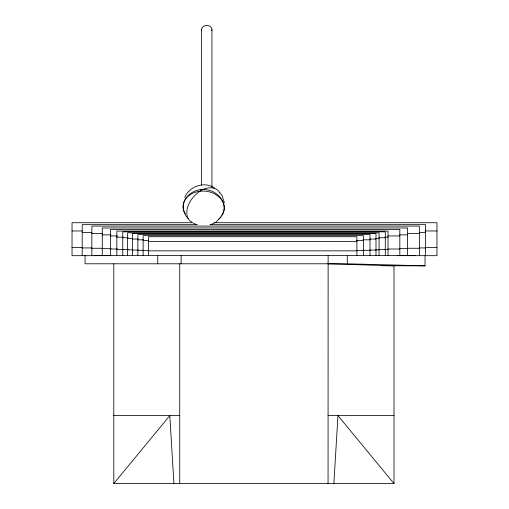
<?xml version="1.0" encoding="UTF-8"?>
<svg xmlns="http://www.w3.org/2000/svg" width="509" height="509" viewBox="0 0 509 509"><rect width="100%" height="100%" fill="white"/><g stroke="black" fill="none" stroke-linecap="round" stroke-linejoin="round"><path stroke-width="0.76" d="M333.866 483.55L337.957 415.618L393.991 483.55L113.793 483.55L113.793 263.789M184.729 197.543C189.195 186.243 204.503 180.962 214.658 188.037M113.793 483.55L169.828 415.618L173.919 483.55M220.97 217.019L216.134 222.077L210.777 224.768M219.729 192.866A20.494 13.336 -48.9 0 0 217.617 190.01C207.462 183.297 195.151 192.886 190.022 201.717A20.494 13.336 -48.9 0 0 190.601 221.364L191.893 221.988M221.797 215.173A20.494 16.002 16.4 0 0 219.678 196.862C211.305 187.121 195.45 186.93 187.064 196.735A20.494 16.199 -8 0 0 183.393 209.091M203.816 189.233L200.724 189.984L200.546 189.475M192.879 222.719L72.03 222.719L72.03 255.683L110.93 255.664M214.346 222.719L436.97 222.719L436.97 255.683L397.115 255.664M197.46 224.666L82.203 224.666L82.203 255.683M210.179 224.666L425.581 224.666L425.581 255.683M72.03 230.965L82.363 230.965M425.047 230.965L436.97 230.965M82.203 232.422L91.741 232.422M419.225 232.422L425.581 232.422M91.849 233.478L102.182 233.478M407.448 233.478L419.371 233.478M102.258 234.865L111.007 234.865M399.66 234.865L407.607 234.865M110.485 235.947L117.643 235.947M387.896 235.947L399.819 235.947M116.828 237.175L123.191 237.175M384.836 237.175L388.017 237.175M122.745 237.76L128.293 237.76M378.963 237.76L385.307 237.76M127.568 238.511L132.327 238.511M375.903 238.511L379.078 238.511M132.486 239.052L138.041 239.052M369.655 239.052L375.998 239.052M137.856 239.822L143.417 239.822M362.853 239.822L370.011 239.822M143.124 240.63L148.692 240.63M356.249 240.63L363.407 240.63M148.431 241.425L356.904 241.425M72.03 247.444L82.363 247.444M425.047 247.444L436.97 247.444M82.203 247.934L91.741 247.934M419.225 247.934L425.581 247.934M91.849 248.271L102.182 248.271M407.448 248.271L419.371 248.271M102.258 248.653L111.007 248.653M399.66 248.653L407.607 248.653M110.485 249.016L117.643 249.016M387.896 249.016L399.819 249.016M116.828 249.423L123.191 249.423M384.836 249.423L388.017 249.423M122.745 249.62L128.293 249.62M378.963 249.62L385.307 249.62M127.568 249.868L132.327 249.868M375.903 249.868L379.078 249.868M132.486 250.053L138.041 250.053M369.655 250.053L375.998 250.053M137.856 250.307L143.417 250.307M362.853 250.307L370.011 250.307M143.124 250.574L148.692 250.574M356.249 250.574L363.407 250.574M148.431 250.842L356.904 250.842M94.12 255.55L415.357 255.55M425.053 255.607L425.053 265.844L347.291 263.789L85.054 263.789L85.054 255.289M425.053 265.844L381.292 265.749M113.793 415.618L179.722 415.618M328.063 415.618L393.991 415.618M328.063 263.789L393.991 265.844L393.991 483.55M193.439 223.254L195.971 224.354M188.273 218.717L185.995 216.045L184.544 212.278M219.633 192.383L222.058 195.602L224.393 202.703M419.371 255.664L419.371 226.085L91.849 226.085L91.849 255.664M407.607 255.55L407.607 227.968L102.258 227.968L102.258 255.55M399.819 255.55L399.819 229.413L110.485 229.413L110.485 255.55M388.017 255.55L388.017 231.054L116.828 231.054L116.828 255.55M385.307 255.55L385.307 231.83L122.745 231.83L122.745 255.55M379.078 255.55L379.078 232.829L127.568 232.829L127.568 255.55M375.998 255.55L375.998 233.555L132.486 233.555L132.486 255.55M370.011 255.55L370.011 234.579L137.856 234.579L137.856 255.55M363.407 255.55L363.407 235.654L143.124 235.654L143.124 255.55M356.904 255.55L356.904 236.717L148.431 236.717L148.431 255.55M347.291 255.55L347.291 263.789M328.127 255.55L328.063 483.55M211.935 29.567L211.935 187.287M201.551 29.567L201.551 184.913M181.134 255.55L181.134 263.789M179.722 263.789L179.722 483.55M157.745 255.55L157.745 263.789M201.729 30.635A5.192 4.117 0 0 1 206.743 25.45A5.192 4.117 0 0 1 211.757 30.635M184.894 213.564A20.589 16.32 4.3 0 1 192.886 193.197A20.589 16.32 4.3 0 1 219.633 197.556A20.589 16.32 4.3 0 1 218.609 219.055M184.932 213.106A20.494 16.199 -8 0 1 183.552 209.784"/></g></svg>
